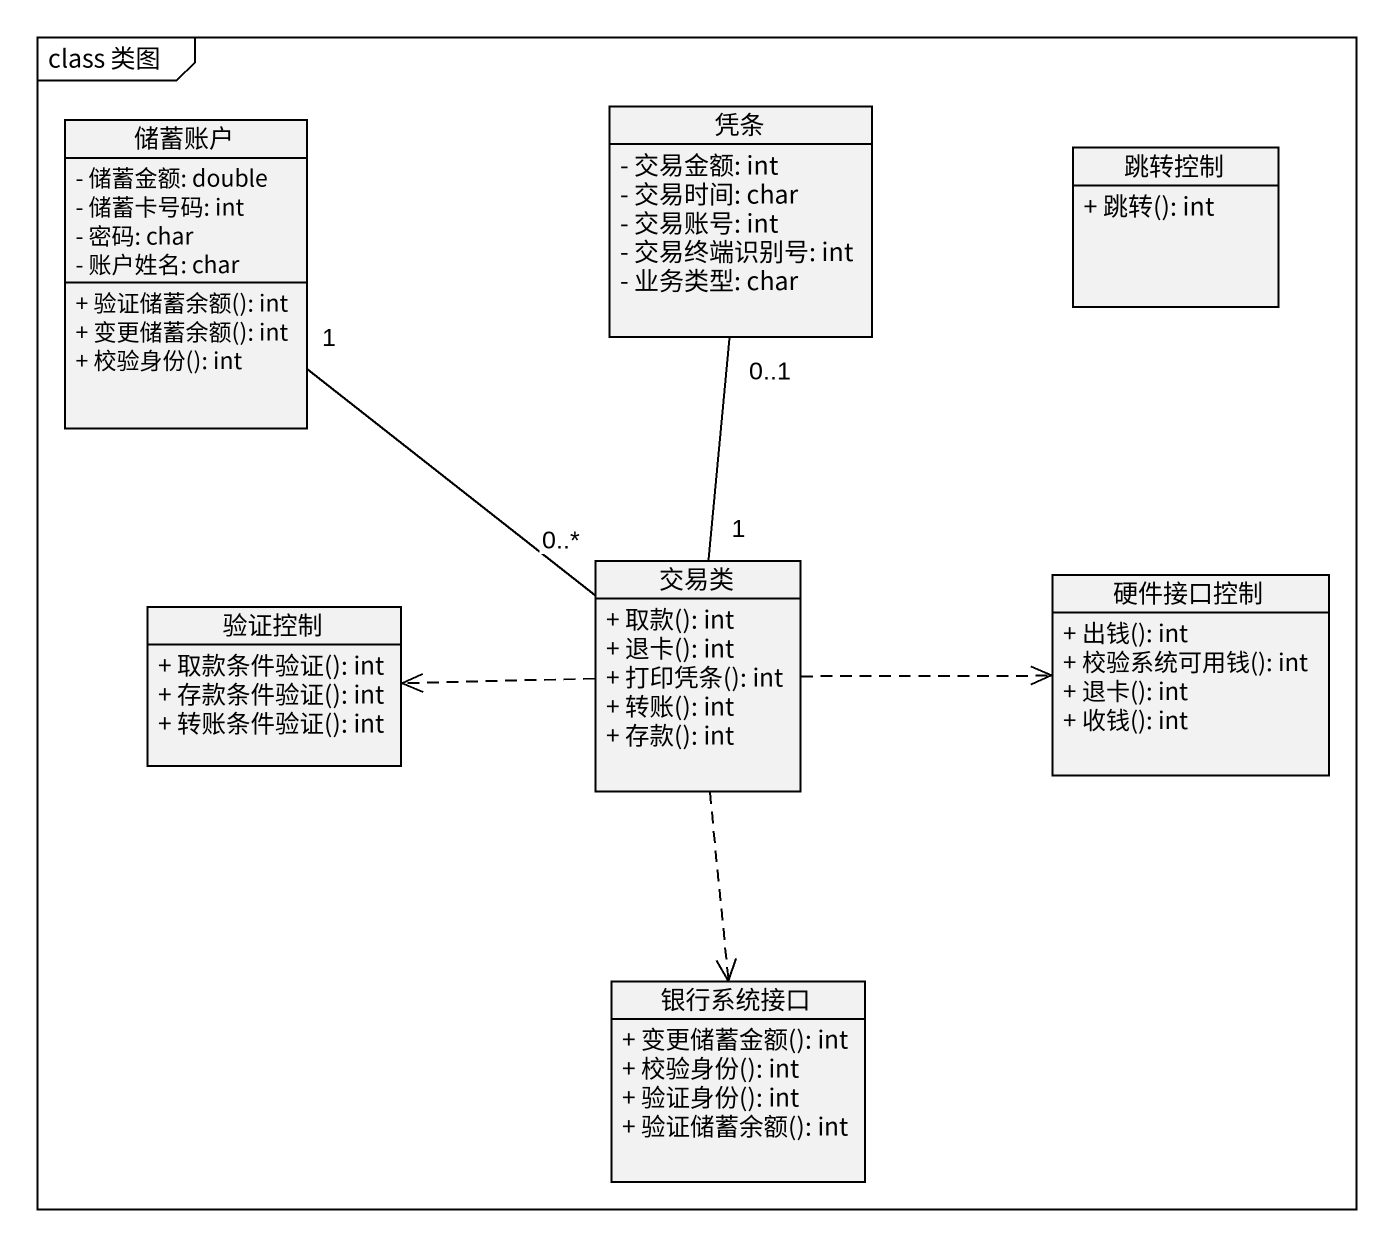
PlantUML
@startuml
mainframe class 类图
hide circle
hide empty members
skinparam classAttributeIconSize 0
class 储蓄账户 {
  - 储蓄金额: double
  - 储蓄卡号码: int
  - 密码: char
  - 账户姓名: char
  + 验证储蓄余额(): int
  + 变更储蓄余额(): int
  + 校验身份(): int
}
class 凭条 {
  - 交易金额: int
  - 交易时间: char
  - 交易账号: int
  - 交易终端识别号: int
  - 业务类型: char
}
class 跳转控制 {
  + 跳转(): int
}
class 验证控制 {
  + 取款条件验证(): int
  + 存款条件验证(): int
  + 转账条件验证(): int
}
class 交易类 {
  + 取款(): int
  + 退卡(): int
  + 打印凭条(): int
  + 转账(): int
  + 存款(): int
}
class 硬件接口控制 {
  + 出钱(): int
  + 校验系统可用钱(): int
  + 退卡(): int
  + 收钱(): int
}
class 银行系统接口 {
  + 变更储蓄金额(): int
  + 校验身份(): int
  + 验证身份(): int
  + 验证储蓄余额(): int
}
交易类 "0..*" -up- "1" 储蓄账户
交易类 "1" -up- "0..1" 凭条
交易类 .left.> 验证控制
交易类 .right.> 硬件接口控制
交易类 ..> 银行系统接口
@enduml
